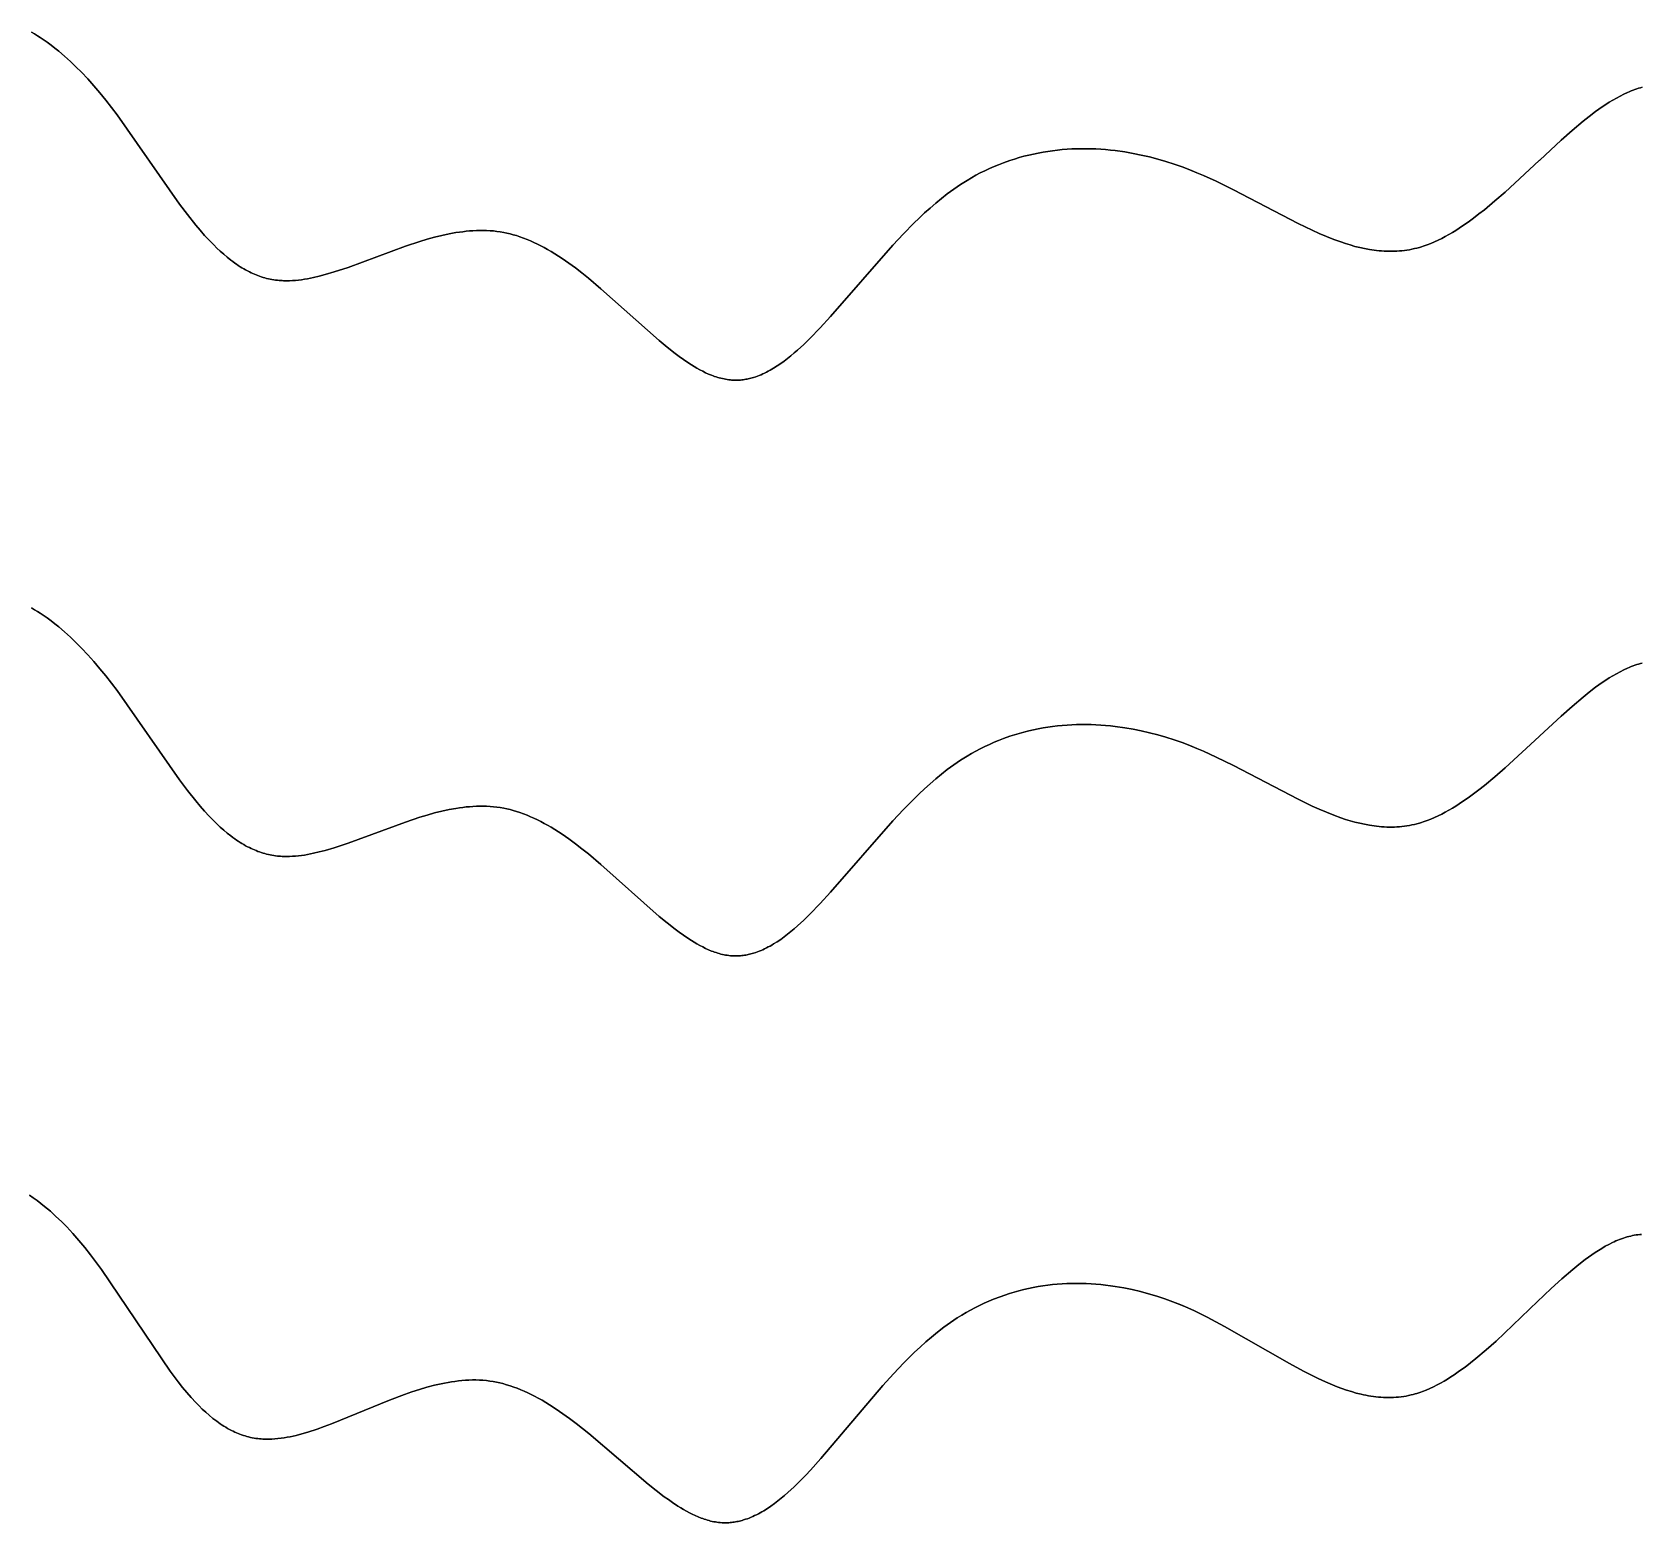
# Model space of a CAD drawing. Header units: feet. Extents: x 0 to 1.5, y 93.18 to 96.08.
# Drawn here: x 0.75 to 0.9375, y 94.2386 to 94.4123 of the extents above; entities that cross this region are included whole.
import ezdxf

# ---------------------------------------------------------------- set-up
doc = ezdxf.new("R2010")
doc.units = ezdxf.units.FT
doc.header["$MEASUREMENT"] = 0
doc.layers.add('Default', color=7, linetype='Continuous', true_color=0x000000)

msp = doc.modelspace()

# ---------------------------------------------------------------- linework, layer by layer
at = {"layer": 'Default'}
for points in [[(0.74993, 94.41232), (0.75028, 94.41211), (0.75061, 94.4119), (0.75095, 94.41169), (0.75128, 94.41147), (0.75175, 94.41114), (0.7522, 94.41081), (0.75265, 94.41046), (0.7531, 94.4101), (0.75378, 94.40952), (0.75445, 94.40891), (0.7551, 94.40828), (0.75574, 94.40764), (0.75647, 94.40686), (0.75719, 94.40606), (0.75789, 94.40523), (0.75857, 94.40439), (0.75989, 94.40268), (0.76718, 94.39228), (0.7681, 94.39105), (0.76908, 94.38982), (0.76958, 94.38922), (0.7701, 94.38863), (0.77062, 94.38806), (0.77116, 94.38751), (0.77153, 94.38713), (0.77192, 94.38677), (0.77232, 94.38642), (0.77272, 94.38608), (0.77316, 94.38573), (0.77338, 94.38557), (0.77361, 94.3854), (0.77381, 94.38526), (0.77402, 94.38512), (0.77423, 94.38498), (0.77444, 94.38485), (0.77466, 94.38473), (0.77488, 94.3846), (0.7751, 94.38448), (0.77532, 94.38437), (0.77551, 94.38428), (0.77571, 94.38419), (0.77591, 94.3841), (0.77611, 94.38402), (0.77631, 94.38394), (0.77651, 94.38387), (0.77671, 94.3838), (0.77691, 94.38373), (0.77712, 94.38368), (0.77732, 94.38362), (0.77753, 94.38357), (0.77774, 94.38353), (0.77795, 94.38348), (0.77816, 94.38345), (0.77838, 94.38342), (0.77859, 94.38339), (0.77877, 94.38338), (0.77894, 94.38336), (0.77912, 94.38335), (0.77929, 94.38334), (0.77964, 94.38334), (0.78, 94.38334), (0.78035, 94.38336), (0.7807, 94.38338), (0.78105, 94.38342), (0.7814, 94.38346), (0.78174, 94.38351), (0.78209, 94.38357), (0.78243, 94.38364), (0.78278, 94.38371), (0.78346, 94.38387), (0.78414, 94.38405), (0.78519, 94.38436), (0.78683, 94.3849), (0.7935, 94.38736), (0.79519, 94.38791), (0.79604, 94.38817), (0.7969, 94.38841), (0.79775, 94.38862), (0.79861, 94.38881), (0.7994, 94.38895), (0.79979, 94.38901), (0.80019, 94.38906), (0.80058, 94.38911), (0.80098, 94.38915), (0.80138, 94.38917), (0.80178, 94.38919), (0.80218, 94.3892), (0.80257, 94.3892), (0.80297, 94.38919), (0.80337, 94.38917), (0.80377, 94.38914), (0.80417, 94.3891), (0.80456, 94.38904), (0.80496, 94.38897), (0.80534, 94.38889), (0.80571, 94.38881), (0.80608, 94.38871), (0.80645, 94.3886), (0.80685, 94.38847), (0.80727, 94.38832), (0.80768, 94.38816), (0.80809, 94.38799), (0.80849, 94.3878), (0.80889, 94.38761), (0.80929, 94.38741), (0.80968, 94.38721), (0.81006, 94.38699), (0.8105, 94.38674), (0.81093, 94.38648), (0.81177, 94.38593), (0.81255, 94.38539), (0.81332, 94.38483), (0.81408, 94.38425), (0.81483, 94.38365), (0.8163, 94.38241), (0.82309, 94.37636), (0.82401, 94.3756), (0.82495, 94.37486), (0.82542, 94.3745), (0.8259, 94.37416), (0.82652, 94.37374), (0.82684, 94.37354), (0.82716, 94.37334), (0.82749, 94.37315), (0.82782, 94.37296), (0.82816, 94.37279), (0.82849, 94.37262), (0.82884, 94.37247), (0.82919, 94.37232), (0.82937, 94.37226), (0.82954, 94.37219), (0.82972, 94.37213), (0.82991, 94.37207), (0.83009, 94.37202), (0.83027, 94.37197), (0.83046, 94.37193), (0.83064, 94.37189), (0.83083, 94.37185), (0.83101, 94.37182), (0.8312, 94.3718), (0.83139, 94.37178), (0.8315, 94.37177), (0.83162, 94.37176), (0.83178, 94.37175), (0.83193, 94.37175), (0.83209, 94.37175), (0.83224, 94.37175), (0.8324, 94.37176), (0.83255, 94.37177), (0.83271, 94.37179), (0.83286, 94.3718), (0.83302, 94.37183), (0.83317, 94.37185), (0.83332, 94.37188), (0.83347, 94.37191), (0.83362, 94.37195), (0.83378, 94.37198), (0.83393, 94.37203), (0.83408, 94.37207), (0.83433, 94.37215), (0.83454, 94.37222), (0.83475, 94.3723), (0.83495, 94.37239), (0.83515, 94.37248), (0.83537, 94.37257), (0.83558, 94.37268), (0.83579, 94.37279), (0.836, 94.3729), (0.83621, 94.37302), (0.83642, 94.37315), (0.83684, 94.37341), (0.83725, 94.37369), (0.83765, 94.37398), (0.83805, 94.37428), (0.83844, 94.3746), (0.83883, 94.37492), (0.83921, 94.37525), (0.83994, 94.37592), (0.84064, 94.3766), (0.84185, 94.37785), (0.84307, 94.37918), (0.8503, 94.38748), (0.85155, 94.38882), (0.85275, 94.39004), (0.85338, 94.39065), (0.85401, 94.39124), (0.85465, 94.39182), (0.85531, 94.39239), (0.85597, 94.39293), (0.85665, 94.39346), (0.85741, 94.39402), (0.8578, 94.39429), (0.85819, 94.39455), (0.85858, 94.3948), (0.85897, 94.39504), (0.85948, 94.39534), (0.85999, 94.39563), (0.86051, 94.3959), (0.86104, 94.39616), (0.86157, 94.39641), (0.86211, 94.39665), (0.86265, 94.39687), (0.8632, 94.39709), (0.86396, 94.39736), (0.8645, 94.39753), (0.86505, 94.3977), (0.8656, 94.39785), (0.86615, 94.39799), (0.8667, 94.39811), (0.86726, 94.39823), (0.86782, 94.39833), (0.86838, 94.39842), (0.86894, 94.3985), (0.8695, 94.39857), (0.87006, 94.39862), (0.87062, 94.39867), (0.87118, 94.3987), (0.87174, 94.39872), (0.8723, 94.39873), (0.87286, 94.39873), (0.87343, 94.39872), (0.87399, 94.3987), (0.87455, 94.39867), (0.87511, 94.39862), (0.87567, 94.39857), (0.87623, 94.39851), (0.87734, 94.39835), (0.87831, 94.39819), (0.87928, 94.39799), (0.88025, 94.39777), (0.8812, 94.39752), (0.88215, 94.39724), (0.88309, 94.39694), (0.88403, 94.39661), (0.88501, 94.39624), (0.88576, 94.39593), (0.88651, 94.39561), (0.88799, 94.39493), (0.89001, 94.39394), (0.89755, 94.39001), (0.89919, 94.38922), (0.90002, 94.38885), (0.90086, 94.38849), (0.9017, 94.38816), (0.90254, 94.38786), (0.90308, 94.38768), (0.90363, 94.38751), (0.90418, 94.38735), (0.90474, 94.38721), (0.9053, 94.38709), (0.90586, 94.38698), (0.90614, 94.38694), (0.90642, 94.3869), (0.90671, 94.38686), (0.90699, 94.38683), (0.90729, 94.38681), (0.90759, 94.38679), (0.90789, 94.38677), (0.90818, 94.38677), (0.90848, 94.38677), (0.90877, 94.38677), (0.90907, 94.38679), (0.90936, 94.38681), (0.90966, 94.38683), (0.90995, 94.38687), (0.91024, 94.38691), (0.91053, 94.38696), (0.91082, 94.38701), (0.91111, 94.38708), (0.91141, 94.38715), (0.91169, 94.38723), (0.91192, 94.38729), (0.91214, 94.38736), (0.91236, 94.38744), (0.91258, 94.38752), (0.91302, 94.38769), (0.91345, 94.38787), (0.91387, 94.38807), (0.9143, 94.38828), (0.91471, 94.3885), (0.91513, 94.38873), (0.91553, 94.38897), (0.91594, 94.38921), (0.91672, 94.38973), (0.91736, 94.39018), (0.918, 94.39064), (0.91863, 94.39113), (0.91926, 94.39162), (0.92049, 94.39264), (0.92167, 94.39368), (0.92564, 94.39735), (0.92571, 94.39741), (0.9282, 94.39971), (0.92948, 94.40085), (0.93077, 94.40193), (0.93148, 94.40249), (0.93223, 94.40306), (0.93301, 94.40362), (0.93342, 94.40389), (0.93382, 94.40415), (0.93424, 94.4044), (0.93466, 94.40464), (0.93508, 94.40487), (0.93551, 94.40509), (0.93594, 94.40529), (0.93615, 94.40538), (0.93637, 94.40547), (0.93659, 94.40555), (0.9368, 94.40563), (0.93702, 94.40571), (0.93724, 94.40577), (0.93745, 94.40583), (0.93766, 94.40589)], [(0.93766, 94.40589), (0.93745, 94.40583), (0.93724, 94.40577), (0.93702, 94.40571), (0.9368, 94.40563), (0.93659, 94.40555), (0.93637, 94.40547), (0.93615, 94.40538), (0.93594, 94.40529), (0.93551, 94.40509), (0.93508, 94.40487), (0.93466, 94.40464), (0.93424, 94.4044), (0.93382, 94.40415), (0.93342, 94.40389), (0.93301, 94.40362), (0.93223, 94.40306), (0.93148, 94.40249), (0.93077, 94.40193), (0.92948, 94.40085), (0.9282, 94.39971), (0.92571, 94.39741), (0.92564, 94.39735), (0.92167, 94.39368), (0.92049, 94.39264), (0.91926, 94.39162), (0.91863, 94.39113), (0.918, 94.39064), (0.91736, 94.39018), (0.91672, 94.38973), (0.91594, 94.38921), (0.91553, 94.38897), (0.91513, 94.38873), (0.91471, 94.3885), (0.9143, 94.38828), (0.91387, 94.38807), (0.91345, 94.38787), (0.91302, 94.38769), (0.91258, 94.38752), (0.91236, 94.38744), (0.91214, 94.38736), (0.91192, 94.38729), (0.91169, 94.38723), (0.91141, 94.38715), (0.91111, 94.38708), (0.91082, 94.38701), (0.91053, 94.38696), (0.91024, 94.38691), (0.90995, 94.38687), (0.90966, 94.38683), (0.90936, 94.38681), (0.90907, 94.38679), (0.90877, 94.38677), (0.90848, 94.38677), (0.90818, 94.38677), (0.90789, 94.38677), (0.90759, 94.38679), (0.90729, 94.38681), (0.90699, 94.38683), (0.90671, 94.38686), (0.90642, 94.3869), (0.90614, 94.38694), (0.90586, 94.38698), (0.9053, 94.38709), (0.90474, 94.38721), (0.90418, 94.38735), (0.90363, 94.38751), (0.90308, 94.38768), (0.90254, 94.38786), (0.9017, 94.38816), (0.90086, 94.38849), (0.90002, 94.38885), (0.89919, 94.38922), (0.89755, 94.39001), (0.89001, 94.39394), (0.88799, 94.39493), (0.88651, 94.39561), (0.88576, 94.39593), (0.88495, 94.39626), (0.88403, 94.39661), (0.88309, 94.39694), (0.88215, 94.39724), (0.8812, 94.39752), (0.88025, 94.39777), (0.87928, 94.39799), (0.87831, 94.39819), (0.87734, 94.39835), (0.87623, 94.39851), (0.87567, 94.39857), (0.87511, 94.39862), (0.87455, 94.39867), (0.87399, 94.3987), (0.87343, 94.39872), (0.87286, 94.39873), (0.8723, 94.39873), (0.87174, 94.39872), (0.87118, 94.3987), (0.87062, 94.39867), (0.87006, 94.39862), (0.8695, 94.39857), (0.86894, 94.3985), (0.86838, 94.39842), (0.86782, 94.39833), (0.86726, 94.39823), (0.8667, 94.39811), (0.86615, 94.39799), (0.8656, 94.39785), (0.86505, 94.3977), (0.8645, 94.39753), (0.86396, 94.39736), (0.8632, 94.39709), (0.86265, 94.39687), (0.86211, 94.39665), (0.86157, 94.39641), (0.86104, 94.39616), (0.86051, 94.3959), (0.85999, 94.39563), (0.85948, 94.39534), (0.85897, 94.39504), (0.85858, 94.3948), (0.85819, 94.39455), (0.8578, 94.39429), (0.85741, 94.39402), (0.85665, 94.39346), (0.85597, 94.39293), (0.85531, 94.39239), (0.85465, 94.39182), (0.85401, 94.39124), (0.85338, 94.39065), (0.85275, 94.39004), (0.85155, 94.38882), (0.8503, 94.38748), (0.84307, 94.37918), (0.84185, 94.37785), (0.84064, 94.3766), (0.83994, 94.37592), (0.83921, 94.37525), (0.83883, 94.37492), (0.83844, 94.3746), (0.83805, 94.37428), (0.83765, 94.37398), (0.83725, 94.37369), (0.83684, 94.37341), (0.83642, 94.37315), (0.83621, 94.37302), (0.836, 94.3729), (0.83579, 94.37279), (0.83558, 94.37268), (0.83537, 94.37257), (0.83515, 94.37248), (0.83495, 94.37239), (0.83475, 94.3723), (0.83454, 94.37222), (0.83433, 94.37215), (0.83408, 94.37207), (0.83393, 94.37203), (0.83378, 94.37198), (0.83362, 94.37195), (0.83347, 94.37191), (0.83332, 94.37188), (0.83317, 94.37185), (0.83302, 94.37183), (0.83286, 94.3718), (0.83271, 94.37179), (0.83255, 94.37177), (0.8324, 94.37176), (0.83224, 94.37175), (0.83209, 94.37175), (0.83193, 94.37175), (0.83178, 94.37175), (0.83162, 94.37176), (0.8315, 94.37177), (0.83139, 94.37178), (0.8312, 94.3718), (0.83101, 94.37182), (0.83083, 94.37185), (0.83064, 94.37189), (0.83046, 94.37193), (0.83027, 94.37197), (0.83009, 94.37202), (0.82991, 94.37207), (0.82972, 94.37213), (0.82954, 94.37219), (0.82937, 94.37226), (0.82919, 94.37232), (0.82884, 94.37247), (0.82849, 94.37262), (0.82816, 94.37279), (0.82782, 94.37296), (0.82749, 94.37315), (0.82716, 94.37334), (0.82684, 94.37354), (0.82652, 94.37374), (0.8259, 94.37416), (0.82542, 94.3745), (0.82495, 94.37486), (0.82401, 94.3756), (0.82309, 94.37636), (0.8163, 94.38241), (0.81483, 94.38365), (0.81408, 94.38425), (0.81332, 94.38483), (0.81255, 94.38539), (0.81177, 94.38593), (0.81093, 94.38648), (0.8105, 94.38674), (0.81006, 94.38699), (0.80968, 94.38721), (0.80929, 94.38741), (0.80889, 94.38761), (0.80849, 94.3878), (0.80809, 94.38799), (0.80768, 94.38816), (0.80727, 94.38832), (0.80685, 94.38847), (0.80645, 94.3886), (0.80608, 94.38871), (0.80571, 94.38881), (0.80534, 94.38889), (0.80496, 94.38897), (0.80456, 94.38904), (0.80417, 94.3891), (0.80377, 94.38914), (0.80337, 94.38917), (0.80297, 94.38919), (0.80257, 94.3892), (0.80218, 94.3892), (0.80178, 94.38919), (0.80138, 94.38917), (0.80098, 94.38915), (0.80058, 94.38911), (0.80019, 94.38906), (0.79979, 94.38901), (0.7994, 94.38895), (0.79861, 94.38881), (0.79775, 94.38862), (0.7969, 94.38841), (0.79604, 94.38817), (0.79519, 94.38791), (0.7935, 94.38736), (0.78683, 94.3849), (0.78519, 94.38436), (0.78414, 94.38405), (0.78346, 94.38387), (0.78278, 94.38371), (0.78243, 94.38364), (0.78209, 94.38357), (0.78174, 94.38351), (0.7814, 94.38346), (0.78105, 94.38342), (0.7807, 94.38338), (0.78035, 94.38336), (0.78, 94.38334), (0.77964, 94.38334), (0.77929, 94.38334), (0.77912, 94.38335), (0.77894, 94.38336), (0.77877, 94.38338), (0.77859, 94.38339), (0.77838, 94.38342), (0.77816, 94.38345), (0.77795, 94.38348), (0.77774, 94.38353), (0.77753, 94.38357), (0.77732, 94.38362), (0.77712, 94.38368), (0.77691, 94.38373), (0.77671, 94.3838), (0.77651, 94.38387), (0.77631, 94.38394), (0.77611, 94.38402), (0.77591, 94.3841), (0.77571, 94.38419), (0.77551, 94.38428), (0.77532, 94.38437), (0.7751, 94.38448), (0.77488, 94.3846), (0.77466, 94.38473), (0.77444, 94.38485), (0.77423, 94.38498), (0.77402, 94.38512), (0.77381, 94.38526), (0.77361, 94.3854), (0.77338, 94.38557), (0.77316, 94.38573), (0.77272, 94.38608), (0.77232, 94.38642), (0.77192, 94.38677), (0.77153, 94.38713), (0.77116, 94.38751), (0.77062, 94.38806), (0.7701, 94.38863), (0.76958, 94.38922), (0.76908, 94.38982), (0.7681, 94.39105), (0.76718, 94.39228), (0.75989, 94.40268), (0.75857, 94.40439), (0.75789, 94.40523), (0.75719, 94.40606), (0.75647, 94.40686), (0.75574, 94.40764), (0.7551, 94.40828), (0.75445, 94.40891), (0.75378, 94.40952), (0.7531, 94.4101), (0.75265, 94.41046), (0.7522, 94.41081), (0.75175, 94.41114), (0.75128, 94.41147), (0.75095, 94.41169), (0.75061, 94.4119), (0.75028, 94.41211), (0.74993, 94.41232)], [(0.74993, 94.3452), (0.75028, 94.345), (0.75061, 94.34479), (0.75095, 94.34458), (0.75128, 94.34436), (0.75175, 94.34403), (0.7522, 94.34369), (0.75265, 94.34335), (0.7531, 94.34299), (0.75378, 94.3424), (0.75445, 94.3418), (0.7551, 94.34117), (0.75574, 94.34053), (0.75647, 94.33975), (0.75719, 94.33894), (0.75789, 94.33812), (0.75857, 94.33728), (0.75989, 94.33557), (0.76718, 94.32517), (0.7681, 94.32394), (0.76908, 94.32271), (0.76958, 94.32211), (0.7701, 94.32152), (0.77062, 94.32094), (0.77116, 94.32039), (0.77153, 94.32002), (0.77192, 94.31966), (0.77232, 94.31931), (0.77272, 94.31896), (0.77316, 94.31862), (0.77338, 94.31845), (0.77361, 94.31829), (0.77381, 94.31815), (0.77402, 94.31801), (0.77423, 94.31787), (0.77444, 94.31774), (0.77466, 94.31761), (0.77488, 94.31749), (0.7751, 94.31737), (0.77532, 94.31726), (0.77551, 94.31716), (0.77571, 94.31707), (0.77591, 94.31699), (0.77611, 94.31691), (0.77631, 94.31683), (0.77651, 94.31676), (0.77671, 94.31669), (0.77691, 94.31662), (0.77712, 94.31656), (0.77732, 94.31651), (0.77753, 94.31646), (0.77774, 94.31641), (0.77795, 94.31637), (0.77816, 94.31634), (0.77838, 94.31631), (0.77859, 94.31628), (0.77877, 94.31626), (0.77894, 94.31625), (0.77912, 94.31624), (0.77929, 94.31623), (0.77964, 94.31622), (0.78, 94.31623), (0.78035, 94.31625), (0.7807, 94.31627), (0.78105, 94.31631), (0.7814, 94.31635), (0.78174, 94.3164), (0.78209, 94.31646), (0.78243, 94.31653), (0.78278, 94.3166), (0.78346, 94.31676), (0.78414, 94.31694), (0.78519, 94.31724), (0.78683, 94.31779), (0.7935, 94.32024), (0.79519, 94.3208), (0.79604, 94.32106), (0.7969, 94.3213), (0.79775, 94.32151), (0.79861, 94.32169), (0.7994, 94.32184), (0.79979, 94.3219), (0.80019, 94.32195), (0.80058, 94.322), (0.80098, 94.32203), (0.80138, 94.32206), (0.80178, 94.32208), (0.80218, 94.32209), (0.80257, 94.32209), (0.80297, 94.32208), (0.80337, 94.32206), (0.80377, 94.32203), (0.80417, 94.32198), (0.80456, 94.32193), (0.80496, 94.32186), (0.80534, 94.32178), (0.80571, 94.32169), (0.80608, 94.32159), (0.80645, 94.32149), (0.80685, 94.32135), (0.80727, 94.3212), (0.80768, 94.32104), (0.80809, 94.32087), (0.80849, 94.32069), (0.80889, 94.3205), (0.80929, 94.3203), (0.80968, 94.32009), (0.81006, 94.31988), (0.8105, 94.31963), (0.81093, 94.31936), (0.81177, 94.31882), (0.81255, 94.31828), (0.81332, 94.31772), (0.81408, 94.31713), (0.81483, 94.31653), (0.8163, 94.3153), (0.82309, 94.30925), (0.82401, 94.30848), (0.82495, 94.30775), (0.82542, 94.30739), (0.8259, 94.30705), (0.82652, 94.30663), (0.82684, 94.30643), (0.82716, 94.30623), (0.82749, 94.30603), (0.82782, 94.30585), (0.82816, 94.30568), (0.82849, 94.30551), (0.82884, 94.30536), (0.82919, 94.30521), (0.82937, 94.30514), (0.82954, 94.30508), (0.82972, 94.30502), (0.82991, 94.30496), (0.83009, 94.30491), (0.83027, 94.30486), (0.83046, 94.30481), (0.83064, 94.30477), (0.83083, 94.30474), (0.83101, 94.30471), (0.8312, 94.30468), (0.83139, 94.30466), (0.8315, 94.30465), (0.83162, 94.30465), (0.83178, 94.30464), (0.83193, 94.30464), (0.83209, 94.30464), (0.83224, 94.30464), (0.8324, 94.30465), (0.83255, 94.30466), (0.83271, 94.30467), (0.83286, 94.30469), (0.83302, 94.30471), (0.83317, 94.30474), (0.83332, 94.30477), (0.83347, 94.3048), (0.83362, 94.30483), (0.83378, 94.30487), (0.83393, 94.30491), (0.83408, 94.30496), (0.83433, 94.30504), (0.83454, 94.30511), (0.83475, 94.30519), (0.83495, 94.30527), (0.83515, 94.30536), (0.83537, 94.30546), (0.83558, 94.30557), (0.83579, 94.30568), (0.836, 94.30579), (0.83621, 94.30591), (0.83642, 94.30604), (0.83684, 94.3063), (0.83725, 94.30657), (0.83765, 94.30687), (0.83805, 94.30717), (0.83844, 94.30748), (0.83883, 94.30781), (0.83921, 94.30814), (0.83994, 94.30881), (0.84064, 94.30949), (0.84185, 94.31074), (0.84307, 94.31207), (0.8503, 94.32037), (0.85155, 94.3217), (0.85275, 94.32293), (0.85338, 94.32353), (0.85401, 94.32413), (0.85465, 94.32471), (0.85531, 94.32527), (0.85597, 94.32582), (0.85665, 94.32635), (0.85741, 94.32691), (0.8578, 94.32718), (0.85819, 94.32744), (0.85858, 94.32769), (0.85897, 94.32793), (0.85948, 94.32823), (0.85999, 94.32851), (0.86051, 94.32879), (0.86104, 94.32905), (0.86157, 94.3293), (0.86211, 94.32954), (0.86265, 94.32976), (0.8632, 94.32997), (0.86396, 94.33024), (0.8645, 94.33042), (0.86505, 94.33058), (0.8656, 94.33073), (0.86615, 94.33087), (0.8667, 94.331), (0.86726, 94.33112), (0.86782, 94.33122), (0.86838, 94.33131), (0.86894, 94.33139), (0.8695, 94.33146), (0.87006, 94.33151), (0.87062, 94.33155), (0.87118, 94.33159), (0.87174, 94.33161), (0.8723, 94.33162), (0.87286, 94.33162), (0.87343, 94.33161), (0.87399, 94.33159), (0.87455, 94.33155), (0.87511, 94.33151), (0.87567, 94.33146), (0.87623, 94.3314), (0.87734, 94.33124), (0.87831, 94.33108), (0.87928, 94.33088), (0.88025, 94.33066), (0.8812, 94.33041), (0.88215, 94.33013), (0.88309, 94.32983), (0.88403, 94.3295), (0.88501, 94.32913), (0.88576, 94.32882), (0.88651, 94.3285), (0.88799, 94.32782), (0.89001, 94.32683), (0.89755, 94.3229), (0.89919, 94.32211), (0.90002, 94.32173), (0.90086, 94.32138), (0.9017, 94.32105), (0.90254, 94.32074), (0.90308, 94.32056), (0.90363, 94.3204), (0.90418, 94.32024), (0.90474, 94.3201), (0.9053, 94.31998), (0.90586, 94.31987), (0.90614, 94.31983), (0.90642, 94.31979), (0.90671, 94.31975), (0.90699, 94.31972), (0.90729, 94.31969), (0.90759, 94.31967), (0.90789, 94.31966), (0.90818, 94.31965), (0.90848, 94.31965), (0.90877, 94.31966), (0.90907, 94.31967), (0.90936, 94.31969), (0.90966, 94.31972), (0.90995, 94.31975), (0.91024, 94.3198), (0.91053, 94.31984), (0.91082, 94.3199), (0.91111, 94.31996), (0.91141, 94.32004), (0.91169, 94.32011), (0.91192, 94.32018), (0.91214, 94.32025), (0.91236, 94.32033), (0.91258, 94.32041), (0.91302, 94.32058), (0.91345, 94.32076), (0.91387, 94.32095), (0.9143, 94.32116), (0.91471, 94.32138), (0.91513, 94.32161), (0.91553, 94.32185), (0.91594, 94.3221), (0.91672, 94.32262), (0.91736, 94.32306), (0.918, 94.32353), (0.91863, 94.32401), (0.91926, 94.32451), (0.92049, 94.32553), (0.92167, 94.32657), (0.92564, 94.33023), (0.92571, 94.3303), (0.9282, 94.3326), (0.92948, 94.33373), (0.93077, 94.33481), (0.93148, 94.33538), (0.93223, 94.33595), (0.93301, 94.33651), (0.93342, 94.33678), (0.93382, 94.33704), (0.93424, 94.33729), (0.93466, 94.33753), (0.93508, 94.33776), (0.93551, 94.33797), (0.93594, 94.33817), (0.93615, 94.33827), (0.93637, 94.33836), (0.93659, 94.33844), (0.9368, 94.33852), (0.93702, 94.33859), (0.93724, 94.33866), (0.93745, 94.33872), (0.93766, 94.33878)], [(0.93766, 94.33878), (0.93745, 94.33872), (0.93724, 94.33866), (0.93702, 94.33859), (0.9368, 94.33852), (0.93659, 94.33844), (0.93637, 94.33836), (0.93615, 94.33827), (0.93594, 94.33817), (0.93551, 94.33797), (0.93508, 94.33776), (0.93466, 94.33753), (0.93424, 94.33729), (0.93382, 94.33704), (0.93342, 94.33678), (0.93301, 94.33651), (0.93223, 94.33595), (0.93148, 94.33538), (0.93077, 94.33481), (0.92948, 94.33373), (0.9282, 94.3326), (0.92571, 94.3303), (0.92564, 94.33023), (0.92167, 94.32657), (0.92049, 94.32553), (0.91926, 94.32451), (0.91863, 94.32401), (0.918, 94.32353), (0.91736, 94.32306), (0.91672, 94.32262), (0.91594, 94.3221), (0.91553, 94.32185), (0.91513, 94.32161), (0.91471, 94.32138), (0.9143, 94.32116), (0.91387, 94.32095), (0.91345, 94.32076), (0.91302, 94.32058), (0.91258, 94.32041), (0.91236, 94.32033), (0.91214, 94.32025), (0.91192, 94.32018), (0.91169, 94.32011), (0.91141, 94.32004), (0.91111, 94.31996), (0.91082, 94.3199), (0.91053, 94.31984), (0.91024, 94.3198), (0.90995, 94.31975), (0.90966, 94.31972), (0.90936, 94.31969), (0.90907, 94.31967), (0.90877, 94.31966), (0.90848, 94.31965), (0.90818, 94.31965), (0.90789, 94.31966), (0.90759, 94.31967), (0.90729, 94.31969), (0.90699, 94.31972), (0.90671, 94.31975), (0.90642, 94.31979), (0.90614, 94.31983), (0.90586, 94.31987), (0.9053, 94.31998), (0.90474, 94.3201), (0.90418, 94.32024), (0.90363, 94.3204), (0.90308, 94.32056), (0.90254, 94.32074), (0.9017, 94.32105), (0.90086, 94.32138), (0.90002, 94.32173), (0.89919, 94.32211), (0.89755, 94.3229), (0.89001, 94.32683), (0.88799, 94.32782), (0.88651, 94.3285), (0.88576, 94.32882), (0.88495, 94.32915), (0.88403, 94.3295), (0.88309, 94.32983), (0.88215, 94.33013), (0.8812, 94.33041), (0.88025, 94.33066), (0.87928, 94.33088), (0.87831, 94.33108), (0.87734, 94.33124), (0.87623, 94.3314), (0.87567, 94.33146), (0.87511, 94.33151), (0.87455, 94.33155), (0.87399, 94.33159), (0.87343, 94.33161), (0.87286, 94.33162), (0.8723, 94.33162), (0.87174, 94.33161), (0.87118, 94.33159), (0.87062, 94.33155), (0.87006, 94.33151), (0.8695, 94.33146), (0.86894, 94.33139), (0.86838, 94.33131), (0.86782, 94.33122), (0.86726, 94.33112), (0.8667, 94.331), (0.86615, 94.33087), (0.8656, 94.33073), (0.86505, 94.33058), (0.8645, 94.33042), (0.86396, 94.33024), (0.8632, 94.32997), (0.86265, 94.32976), (0.86211, 94.32954), (0.86157, 94.3293), (0.86104, 94.32905), (0.86051, 94.32879), (0.85999, 94.32851), (0.85948, 94.32823), (0.85897, 94.32793), (0.85858, 94.32769), (0.85819, 94.32744), (0.8578, 94.32718), (0.85741, 94.32691), (0.85665, 94.32635), (0.85597, 94.32582), (0.85531, 94.32527), (0.85465, 94.32471), (0.85401, 94.32413), (0.85338, 94.32353), (0.85275, 94.32293), (0.85155, 94.3217), (0.8503, 94.32037), (0.84307, 94.31207), (0.84185, 94.31074), (0.84064, 94.30949), (0.83994, 94.30881), (0.83921, 94.30814), (0.83883, 94.30781), (0.83844, 94.30748), (0.83805, 94.30717), (0.83765, 94.30687), (0.83725, 94.30657), (0.83684, 94.3063), (0.83642, 94.30604), (0.83621, 94.30591), (0.836, 94.30579), (0.83579, 94.30568), (0.83558, 94.30557), (0.83537, 94.30546), (0.83515, 94.30536), (0.83495, 94.30527), (0.83475, 94.30519), (0.83454, 94.30511), (0.83433, 94.30504), (0.83408, 94.30496), (0.83393, 94.30491), (0.83378, 94.30487), (0.83362, 94.30483), (0.83347, 94.3048), (0.83332, 94.30477), (0.83317, 94.30474), (0.83302, 94.30471), (0.83286, 94.30469), (0.83271, 94.30467), (0.83255, 94.30466), (0.8324, 94.30465), (0.83224, 94.30464), (0.83209, 94.30464), (0.83193, 94.30464), (0.83178, 94.30464), (0.83162, 94.30465), (0.8315, 94.30465), (0.83139, 94.30466), (0.8312, 94.30468), (0.83101, 94.30471), (0.83083, 94.30474), (0.83064, 94.30477), (0.83046, 94.30481), (0.83027, 94.30486), (0.83009, 94.30491), (0.82991, 94.30496), (0.82972, 94.30502), (0.82954, 94.30508), (0.82937, 94.30514), (0.82919, 94.30521), (0.82884, 94.30536), (0.82849, 94.30551), (0.82816, 94.30568), (0.82782, 94.30585), (0.82749, 94.30603), (0.82716, 94.30623), (0.82684, 94.30643), (0.82652, 94.30663), (0.8259, 94.30705), (0.82542, 94.30739), (0.82495, 94.30775), (0.82401, 94.30848), (0.82309, 94.30925), (0.8163, 94.3153), (0.81483, 94.31653), (0.81408, 94.31713), (0.81332, 94.31772), (0.81255, 94.31828), (0.81177, 94.31882), (0.81093, 94.31936), (0.8105, 94.31963), (0.81006, 94.31988), (0.80968, 94.32009), (0.80929, 94.3203), (0.80889, 94.3205), (0.80849, 94.32069), (0.80809, 94.32087), (0.80768, 94.32104), (0.80727, 94.3212), (0.80685, 94.32135), (0.80645, 94.32149), (0.80608, 94.32159), (0.80571, 94.32169), (0.80534, 94.32178), (0.80496, 94.32186), (0.80456, 94.32193), (0.80417, 94.32198), (0.80377, 94.32203), (0.80337, 94.32206), (0.80297, 94.32208), (0.80257, 94.32209), (0.80218, 94.32209), (0.80178, 94.32208), (0.80138, 94.32206), (0.80098, 94.32203), (0.80058, 94.322), (0.80019, 94.32195), (0.79979, 94.3219), (0.7994, 94.32184), (0.79861, 94.32169), (0.79775, 94.32151), (0.7969, 94.3213), (0.79604, 94.32106), (0.79519, 94.3208), (0.7935, 94.32024), (0.78683, 94.31779), (0.78519, 94.31724), (0.78414, 94.31694), (0.78346, 94.31676), (0.78278, 94.3166), (0.78243, 94.31653), (0.78209, 94.31646), (0.78174, 94.3164), (0.7814, 94.31635), (0.78105, 94.31631), (0.7807, 94.31627), (0.78035, 94.31625), (0.78, 94.31623), (0.77964, 94.31622), (0.77929, 94.31623), (0.77912, 94.31624), (0.77894, 94.31625), (0.77877, 94.31626), (0.77859, 94.31628), (0.77838, 94.31631), (0.77816, 94.31634), (0.77795, 94.31637), (0.77774, 94.31641), (0.77753, 94.31646), (0.77732, 94.31651), (0.77712, 94.31656), (0.77691, 94.31662), (0.77671, 94.31669), (0.77651, 94.31676), (0.77631, 94.31683), (0.77611, 94.31691), (0.77591, 94.31699), (0.77571, 94.31707), (0.77551, 94.31716), (0.77532, 94.31726), (0.7751, 94.31737), (0.77488, 94.31749), (0.77466, 94.31761), (0.77444, 94.31774), (0.77423, 94.31787), (0.77402, 94.31801), (0.77381, 94.31815), (0.77361, 94.31829), (0.77338, 94.31845), (0.77316, 94.31862), (0.77272, 94.31896), (0.77232, 94.31931), (0.77192, 94.31966), (0.77153, 94.32002), (0.77116, 94.32039), (0.77062, 94.32094), (0.7701, 94.32152), (0.76958, 94.32211), (0.76908, 94.32271), (0.7681, 94.32394), (0.76718, 94.32517), (0.75989, 94.33557), (0.75857, 94.33728), (0.75789, 94.33812), (0.75719, 94.33894), (0.75647, 94.33975), (0.75574, 94.34053), (0.7551, 94.34117), (0.75445, 94.3418), (0.75378, 94.3424), (0.7531, 94.34299), (0.75265, 94.34335), (0.7522, 94.34369), (0.75175, 94.34403), (0.75128, 94.34436), (0.75095, 94.34458), (0.75061, 94.34479), (0.75028, 94.345), (0.74993, 94.3452)], [(0.74967, 94.27675), (0.75012, 94.27644), (0.75057, 94.27612), (0.75101, 94.27579), (0.75145, 94.27544), (0.75179, 94.27516), (0.75212, 94.27488), (0.75277, 94.27428), (0.75341, 94.27367), (0.75403, 94.27305), (0.75475, 94.27227), (0.75545, 94.27147), (0.75613, 94.27065), (0.7568, 94.26981), (0.75808, 94.26809), (0.76607, 94.25625), (0.76703, 94.25498), (0.76752, 94.25435), (0.76803, 94.25374), (0.76855, 94.25315), (0.76908, 94.25257), (0.76945, 94.25219), (0.76983, 94.25181), (0.77023, 94.25144), (0.77063, 94.25109), (0.77107, 94.25073), (0.77129, 94.25056), (0.77151, 94.25039), (0.77172, 94.25024), (0.77192, 94.2501), (0.77213, 94.24996), (0.77234, 94.24983), (0.77256, 94.24969), (0.77278, 94.24957), (0.773, 94.24945), (0.77322, 94.24933), (0.77342, 94.24923), (0.77361, 94.24914), (0.77381, 94.24905), (0.77401, 94.24897), (0.77421, 94.24889), (0.77441, 94.24882), (0.77462, 94.24875), (0.77482, 94.24868), (0.77503, 94.24862), (0.77523, 94.24857), (0.77544, 94.24852), (0.77565, 94.24848), (0.77587, 94.24844), (0.77608, 94.2484), (0.77629, 94.24837), (0.77651, 94.24835), (0.77669, 94.24833), (0.77687, 94.24832), (0.77705, 94.24831), (0.77722, 94.24831), (0.7774, 94.24831), (0.77758, 94.24831), (0.77794, 94.24832), (0.7783, 94.24834), (0.77865, 94.24837), (0.77901, 94.24842), (0.77936, 94.24847), (0.77971, 94.24853), (0.78006, 94.2486), (0.78041, 94.24867), (0.78076, 94.24875), (0.78145, 94.24893), (0.78213, 94.24913), (0.7832, 94.24948), (0.78403, 94.24977), (0.78488, 94.25009), (0.79166, 94.25287), (0.79339, 94.25351), (0.79425, 94.25382), (0.79513, 94.2541), (0.796, 94.25436), (0.79688, 94.25459), (0.79767, 94.25477), (0.79807, 94.25485), (0.79847, 94.25493), (0.79888, 94.255), (0.79928, 94.25505), (0.79969, 94.2551), (0.80009, 94.25514), (0.8005, 94.25518), (0.80091, 94.2552), (0.80132, 94.25521), (0.80172, 94.25521), (0.80213, 94.25519), (0.80254, 94.25517), (0.80295, 94.25513), (0.80336, 94.25508), (0.80374, 94.25502), (0.80412, 94.25495), (0.8045, 94.25487), (0.80487, 94.25478), (0.80529, 94.25466), (0.80571, 94.25453), (0.80613, 94.25439), (0.80654, 94.25424), (0.80695, 94.25407), (0.80736, 94.2539), (0.80776, 94.25372), (0.80816, 94.25353), (0.80855, 94.25333), (0.80899, 94.25309), (0.80943, 94.25284), (0.80986, 94.25259), (0.81029, 94.25233), (0.81108, 94.25182), (0.81186, 94.25128), (0.81264, 94.25072), (0.8134, 94.25015), (0.81489, 94.24896), (0.8218, 94.24307), (0.82273, 94.24233), (0.82368, 94.2416), (0.82416, 94.24126), (0.82464, 94.24093), (0.82527, 94.24051), (0.8256, 94.24031), (0.82593, 94.24011), (0.82626, 94.23992), (0.8266, 94.23974), (0.82693, 94.23957), (0.82728, 94.23941), (0.82762, 94.23926), (0.82798, 94.23912), (0.82816, 94.23905), (0.82834, 94.23899), (0.82852, 94.23893), (0.8287, 94.23887), (0.82889, 94.23882), (0.82907, 94.23877), (0.82926, 94.23873), (0.82944, 94.23869), (0.82963, 94.23866), (0.82982, 94.23863), (0.83001, 94.2386), (0.8302, 94.23858), (0.83043, 94.23857), (0.83059, 94.23856), (0.83075, 94.23856), (0.8309, 94.23856), (0.83106, 94.23856), (0.83122, 94.23857), (0.83137, 94.23858), (0.83153, 94.2386), (0.83168, 94.23862), (0.83184, 94.23864), (0.83199, 94.23867), (0.83215, 94.2387), (0.8323, 94.23873), (0.83245, 94.23876), (0.83261, 94.2388), (0.83276, 94.23884), (0.83291, 94.23889), (0.83316, 94.23897), (0.83337, 94.23904), (0.83358, 94.23912), (0.83379, 94.23921), (0.83399, 94.2393), (0.83421, 94.2394), (0.83442, 94.2395), (0.83464, 94.23961), (0.83485, 94.23973), (0.83506, 94.23985), (0.83527, 94.23997), (0.83569, 94.24023), (0.8361, 94.24051), (0.83651, 94.2408), (0.83691, 94.24111), (0.8373, 94.24142), (0.83769, 94.24175), (0.83807, 94.24208), (0.8388, 94.24276), (0.8395, 94.24344), (0.84016, 94.24412), (0.84071, 94.2447), (0.84194, 94.24606), (0.84916, 94.25455), (0.8504, 94.25592), (0.85161, 94.2572), (0.85286, 94.25844), (0.85351, 94.25905), (0.85416, 94.25964), (0.85483, 94.26021), (0.85551, 94.26077), (0.85627, 94.26135), (0.85705, 94.26191), (0.85744, 94.26218), (0.85783, 94.26244), (0.85834, 94.26275), (0.85885, 94.26306), (0.85937, 94.26335), (0.85989, 94.26363), (0.86042, 94.2639), (0.86096, 94.26416), (0.86151, 94.2644), (0.86206, 94.26463), (0.86282, 94.26492), (0.86336, 94.26511), (0.86391, 94.26529), (0.86446, 94.26546), (0.86501, 94.26561), (0.86557, 94.26575), (0.86613, 94.26588), (0.86669, 94.26599), (0.86726, 94.2661), (0.86781, 94.26618), (0.86837, 94.26626), (0.86892, 94.26632), (0.86948, 94.26638), (0.87004, 94.26642), (0.8706, 94.26645), (0.87116, 94.26647), (0.87172, 94.26647), (0.87229, 94.26647), (0.87285, 94.26645), (0.87342, 94.26642), (0.87398, 94.26638), (0.87455, 94.26633), (0.87511, 94.26627), (0.87568, 94.2662), (0.87625, 94.26612), (0.87723, 94.26595), (0.8782, 94.26575), (0.87917, 94.26552), (0.88013, 94.26526), (0.88109, 94.26497), (0.88203, 94.26466), (0.88297, 94.26431), (0.88395, 94.26392), (0.88471, 94.2636), (0.88546, 94.26325), (0.88695, 94.26253), (0.88898, 94.26146), (0.89655, 94.25712), (0.8982, 94.25622), (0.89904, 94.25579), (0.89988, 94.25538), (0.90073, 94.25499), (0.90157, 94.25463), (0.90211, 94.25442), (0.90265, 94.25422), (0.90321, 94.25403), (0.90376, 94.25385), (0.90432, 94.25369), (0.90489, 94.25355), (0.90518, 94.25348), (0.90546, 94.25342), (0.90575, 94.25337), (0.90603, 94.25332), (0.90633, 94.25328), (0.90662, 94.25324), (0.90692, 94.25321), (0.90721, 94.25319), (0.90751, 94.25317), (0.9078, 94.25316), (0.9081, 94.25316), (0.90839, 94.25316), (0.90869, 94.25317), (0.90898, 94.25319), (0.90927, 94.25322), (0.90957, 94.25325), (0.90986, 94.25329), (0.91015, 94.25334), (0.91044, 94.2534), (0.91074, 94.25347), (0.91096, 94.25353), (0.91118, 94.25359), (0.9114, 94.25365), (0.91162, 94.25372), (0.91184, 94.2538), (0.91206, 94.25388), (0.91248, 94.25404), (0.91291, 94.25423), (0.91333, 94.25442), (0.91375, 94.25463), (0.91416, 94.25485), (0.91456, 94.25508), (0.91496, 94.25532), (0.91535, 94.25557), (0.91574, 94.25582), (0.91638, 94.25626), (0.91701, 94.25672), (0.91764, 94.2572), (0.91826, 94.2577), (0.91947, 94.25872), (0.92063, 94.25975), (0.92454, 94.26346), (0.92461, 94.26353), (0.92705, 94.26586), (0.92831, 94.267), (0.92957, 94.26809), (0.93028, 94.26868), (0.93102, 94.26925), (0.9314, 94.26953), (0.93178, 94.2698), (0.93216, 94.27006), (0.93255, 94.27031), (0.93294, 94.27055), (0.93335, 94.27079), (0.93376, 94.27101), (0.93418, 94.27122), (0.93439, 94.27132), (0.9346, 94.27142), (0.93482, 94.27151), (0.93503, 94.27159), (0.93525, 94.27168), (0.93547, 94.27175), (0.93569, 94.27182), (0.93591, 94.27189), (0.93612, 94.27194), (0.93632, 94.27199), (0.93653, 94.27204), (0.93674, 94.27208), (0.93695, 94.27211), (0.93716, 94.27214), (0.93737, 94.27216), (0.93758, 94.27217)], [(0.93758, 94.27217), (0.93737, 94.27216), (0.93716, 94.27214), (0.93695, 94.27211), (0.93674, 94.27208), (0.93653, 94.27204), (0.93632, 94.27199), (0.93612, 94.27194), (0.93591, 94.27189), (0.93569, 94.27182), (0.93547, 94.27175), (0.93525, 94.27168), (0.93503, 94.27159), (0.93482, 94.27151), (0.9346, 94.27142), (0.93439, 94.27132), (0.93418, 94.27122), (0.93376, 94.27101), (0.93335, 94.27079), (0.93294, 94.27055), (0.93255, 94.27031), (0.93216, 94.27006), (0.93178, 94.2698), (0.9314, 94.26953), (0.93102, 94.26925), (0.93028, 94.26868), (0.92957, 94.26809), (0.92831, 94.267), (0.92705, 94.26586), (0.92461, 94.26353), (0.92454, 94.26346), (0.92063, 94.25975), (0.91947, 94.25872), (0.91826, 94.2577), (0.91764, 94.2572), (0.91701, 94.25672), (0.91638, 94.25626), (0.91574, 94.25582), (0.91535, 94.25557), (0.91496, 94.25532), (0.91456, 94.25508), (0.91416, 94.25485), (0.91375, 94.25463), (0.91333, 94.25442), (0.91291, 94.25423), (0.91248, 94.25404), (0.91206, 94.25388), (0.91184, 94.2538), (0.91162, 94.25372), (0.9114, 94.25365), (0.91118, 94.25359), (0.91096, 94.25353), (0.91074, 94.25347), (0.91044, 94.2534), (0.91015, 94.25334), (0.90986, 94.25329), (0.90957, 94.25325), (0.90927, 94.25322), (0.90898, 94.25319), (0.90869, 94.25317), (0.90839, 94.25316), (0.9081, 94.25316), (0.9078, 94.25316), (0.90751, 94.25317), (0.90721, 94.25319), (0.90692, 94.25321), (0.90662, 94.25324), (0.90633, 94.25328), (0.90603, 94.25332), (0.90575, 94.25337), (0.90546, 94.25342), (0.90518, 94.25348), (0.90489, 94.25355), (0.90432, 94.25369), (0.90376, 94.25385), (0.90321, 94.25403), (0.90265, 94.25422), (0.90211, 94.25442), (0.90157, 94.25463), (0.90073, 94.25499), (0.89988, 94.25538), (0.89904, 94.25579), (0.8982, 94.25622), (0.89655, 94.25712), (0.88898, 94.26146), (0.88695, 94.26253), (0.88546, 94.26325), (0.88471, 94.2636), (0.88389, 94.26395), (0.88297, 94.26431), (0.88203, 94.26466), (0.88109, 94.26497), (0.88013, 94.26526), (0.87917, 94.26552), (0.8782, 94.26575), (0.87723, 94.26595), (0.87625, 94.26612), (0.87568, 94.2662), (0.87511, 94.26627), (0.87455, 94.26633), (0.87398, 94.26638), (0.87342, 94.26642), (0.87285, 94.26645), (0.87229, 94.26647), (0.87172, 94.26647), (0.87116, 94.26647), (0.8706, 94.26645), (0.87004, 94.26642), (0.86948, 94.26638), (0.86892, 94.26632), (0.86837, 94.26626), (0.86781, 94.26618), (0.86726, 94.2661), (0.86669, 94.26599), (0.86613, 94.26588), (0.86557, 94.26575), (0.86501, 94.26561), (0.86446, 94.26546), (0.86391, 94.26529), (0.86336, 94.26511), (0.86282, 94.26492), (0.86206, 94.26463), (0.86151, 94.2644), (0.86096, 94.26416), (0.86042, 94.2639), (0.85989, 94.26363), (0.85937, 94.26335), (0.85885, 94.26306), (0.85834, 94.26275), (0.85783, 94.26244), (0.85744, 94.26218), (0.85705, 94.26191), (0.85627, 94.26135), (0.85551, 94.26077), (0.85483, 94.26021), (0.85416, 94.25964), (0.85351, 94.25905), (0.85286, 94.25844), (0.85161, 94.2572), (0.8504, 94.25592), (0.84916, 94.25455), (0.84194, 94.24606), (0.84071, 94.2447), (0.84016, 94.24412), (0.8395, 94.24344), (0.8388, 94.24276), (0.83807, 94.24208), (0.83769, 94.24175), (0.8373, 94.24142), (0.83691, 94.24111), (0.83651, 94.2408), (0.8361, 94.24051), (0.83569, 94.24023), (0.83527, 94.23997), (0.83506, 94.23985), (0.83485, 94.23973), (0.83464, 94.23961), (0.83442, 94.2395), (0.83421, 94.2394), (0.83399, 94.2393), (0.83379, 94.23921), (0.83358, 94.23912), (0.83337, 94.23904), (0.83316, 94.23897), (0.83291, 94.23889), (0.83276, 94.23884), (0.83261, 94.2388), (0.83245, 94.23876), (0.8323, 94.23873), (0.83215, 94.2387), (0.83199, 94.23867), (0.83184, 94.23864), (0.83168, 94.23862), (0.83153, 94.2386), (0.83137, 94.23858), (0.83122, 94.23857), (0.83106, 94.23856), (0.8309, 94.23856), (0.83075, 94.23856), (0.83059, 94.23856), (0.83043, 94.23857), (0.8302, 94.23858), (0.83001, 94.2386), (0.82982, 94.23863), (0.82963, 94.23866), (0.82944, 94.23869), (0.82926, 94.23873), (0.82907, 94.23877), (0.82889, 94.23882), (0.8287, 94.23887), (0.82852, 94.23893), (0.82834, 94.23899), (0.82816, 94.23905), (0.82798, 94.23912), (0.82762, 94.23926), (0.82728, 94.23941), (0.82693, 94.23957), (0.8266, 94.23974), (0.82626, 94.23992), (0.82593, 94.24011), (0.8256, 94.24031), (0.82527, 94.24051), (0.82464, 94.24093), (0.82416, 94.24126), (0.82368, 94.2416), (0.82273, 94.24233), (0.8218, 94.24307), (0.81489, 94.24896), (0.8134, 94.25015), (0.81264, 94.25072), (0.81186, 94.25128), (0.81108, 94.25182), (0.81029, 94.25233), (0.80986, 94.25259), (0.80943, 94.25284), (0.80899, 94.25309), (0.80855, 94.25333), (0.80816, 94.25353), (0.80776, 94.25372), (0.80736, 94.2539), (0.80695, 94.25407), (0.80654, 94.25424), (0.80613, 94.25439), (0.80571, 94.25453), (0.80529, 94.25466), (0.80487, 94.25478), (0.8045, 94.25487), (0.80412, 94.25495), (0.80374, 94.25502), (0.80336, 94.25508), (0.80295, 94.25513), (0.80254, 94.25517), (0.80213, 94.25519), (0.80172, 94.25521), (0.80132, 94.25521), (0.80091, 94.2552), (0.8005, 94.25518), (0.80009, 94.25514), (0.79969, 94.2551), (0.79928, 94.25505), (0.79888, 94.255), (0.79847, 94.25493), (0.79807, 94.25485), (0.79767, 94.25477), (0.79688, 94.25459), (0.796, 94.25436), (0.79513, 94.2541), (0.79425, 94.25382), (0.79339, 94.25351), (0.79166, 94.25287), (0.78488, 94.25009), (0.78403, 94.24977), (0.7832, 94.24948), (0.78213, 94.24913), (0.78145, 94.24893), (0.78076, 94.24875), (0.78041, 94.24867), (0.78006, 94.2486), (0.77971, 94.24853), (0.77936, 94.24847), (0.77901, 94.24842), (0.77865, 94.24837), (0.7783, 94.24834), (0.77794, 94.24832), (0.77758, 94.24831), (0.7774, 94.24831), (0.77722, 94.24831), (0.77705, 94.24831), (0.77687, 94.24832), (0.77669, 94.24833), (0.77651, 94.24835), (0.77629, 94.24837), (0.77608, 94.2484), (0.77587, 94.24844), (0.77565, 94.24848), (0.77544, 94.24852), (0.77523, 94.24857), (0.77503, 94.24862), (0.77482, 94.24868), (0.77462, 94.24875), (0.77441, 94.24882), (0.77421, 94.24889), (0.77401, 94.24897), (0.77381, 94.24905), (0.77361, 94.24914), (0.77342, 94.24923), (0.77322, 94.24933), (0.773, 94.24945), (0.77278, 94.24957), (0.77256, 94.24969), (0.77234, 94.24983), (0.77213, 94.24996), (0.77192, 94.2501), (0.77172, 94.25024), (0.77151, 94.25039), (0.77129, 94.25056), (0.77107, 94.25073), (0.77063, 94.25109), (0.77023, 94.25144), (0.76983, 94.25181), (0.76945, 94.25219), (0.76908, 94.25257), (0.76855, 94.25315), (0.76803, 94.25374), (0.76752, 94.25435), (0.76703, 94.25498), (0.76607, 94.25625), (0.75808, 94.26809), (0.7568, 94.26981), (0.75613, 94.27065), (0.75545, 94.27147), (0.75475, 94.27227), (0.75403, 94.27305), (0.75341, 94.27367), (0.75277, 94.27428), (0.75212, 94.27488), (0.75179, 94.27516), (0.75145, 94.27544), (0.75101, 94.27579), (0.75057, 94.27612), (0.75012, 94.27644), (0.74967, 94.27675)]]:
    msp.add_lwpolyline(points, dxfattribs=at)

doc.saveas('drawing.dxf')
